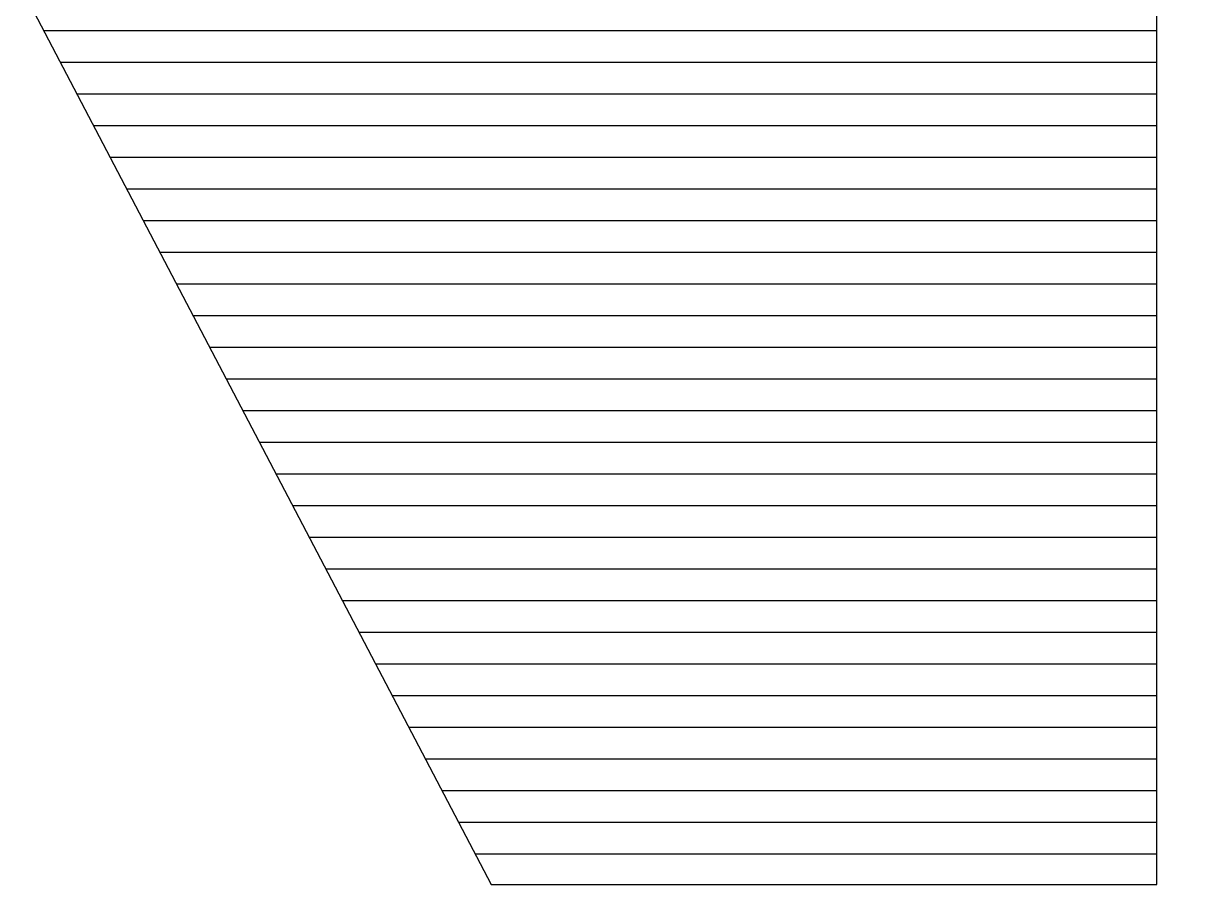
# Model space of a CAD drawing. Header units: inches. Extents: x 0 to 5400, y 0 to 3454.
# Drawn here: x 3426.1 to 3537.1, y 816.7 to 898.3 of the extents above; entities that cross this region are included whole.
import ezdxf

# ---------------------------------------------------------------- set-up
doc = ezdxf.new("R2010")
doc.units = ezdxf.units.IN
doc.header["$MEASUREMENT"] = 0
doc.layers.add('SHEET', color=4, linetype='Continuous')

msp = doc.modelspace()

# ---------------------------------------------------------------- linework, layer by layer
at = {"layer": 'SHEET', "color": 4, "linetype": 'Continuous', "flags": 128}
for points in [[(3598.35, 994.23), (3488.97, 994.23), (3488.97, 1031.95), (3395.12, 1031.95), (3395.12, 960.36), (3470.46, 816.7), (3533.53, 816.7), (3533.53, 927.07), (3598.35, 927.07)], [(3428.03, 897.6), (3533.53, 897.6)], [(3429.61, 894.6), (3533.53, 894.6)], [(3431.18, 891.6), (3533.53, 891.6)], [(3432.75, 888.6), (3533.53, 888.6)], [(3434.33, 885.6), (3533.53, 885.6)], [(3435.9, 882.6), (3533.53, 882.6)], [(3437.47, 879.6), (3533.53, 879.6)], [(3439.05, 876.6), (3533.53, 876.6)], [(3440.62, 873.6), (3533.53, 873.6)], [(3442.19, 870.6), (3533.53, 870.6)], [(3443.76, 867.6), (3533.53, 867.6)], [(3445.34, 864.6), (3533.53, 864.6)], [(3446.91, 861.6), (3533.53, 861.6)], [(3448.48, 858.6), (3533.53, 858.6)], [(3450.06, 855.6), (3533.53, 855.6)], [(3451.63, 852.6), (3533.53, 852.6)], [(3453.2, 849.6), (3533.53, 849.6)], [(3454.78, 846.6), (3533.53, 846.6)], [(3456.35, 843.6), (3533.53, 843.6)], [(3457.92, 840.6), (3533.53, 840.6)], [(3459.5, 837.6), (3533.53, 837.6)], [(3461.07, 834.6), (3533.53, 834.6)], [(3462.64, 831.6), (3533.53, 831.6)], [(3464.22, 828.6), (3533.53, 828.6)], [(3465.79, 825.6), (3533.53, 825.6)], [(3467.36, 822.6), (3533.53, 822.6)], [(3468.94, 819.6), (3533.53, 819.6)]]:
    msp.add_lwpolyline(points, dxfattribs=at)

doc.saveas('drawing.dxf')
